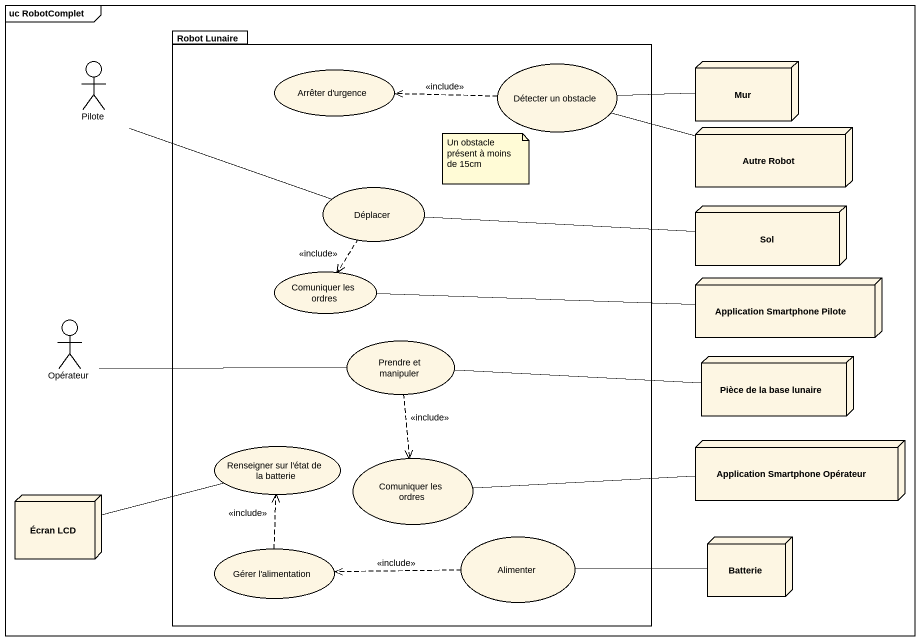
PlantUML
@startuml
mainframe uc RobotComplet
actor Pilote
package "Robot Lunaire" as Robot_Lunaire {
  usecase "Détecter un obstacle" as Détecter_un_obstacle
  usecase "Arrêter d'urgence" as Arrêter_d_urgence
  usecase Déplacer
  usecase "Comuniquer les ordres" as Comuniquer_les_ordres
  usecase "Prendre et manipuler" as Prendre_et_manipuler
  usecase "Renseigner sur l'état de la batterie" as Renseigner_sur_l_état_de_la
  usecase "Comuniquer les ordres" as Comuniquer_les_ordres_2
  usecase "Gérer l'alimentation" as Gérer_l_alimentation
  usecase Alimenter
}
node Mur
node "Autre Robot" as Autre_Robot
node Sol
node "Application Smartphone Pilote" as Application_Smartphone
actor Opérateur
node "Pièce de la base lunaire" as Pièce_de_la_base_lunaire
node "Application Smartphone Opérateur" as Application_Smartphone_2
node "Écran LCD" as Écran_LCD
node Batterie
Pilote -right- Déplacer
Détecter_un_obstacle -right- Mur
Détecter_un_obstacle .left.> Arrêter_d_urgence : <<include>>
Détecter_un_obstacle -right- Autre_Robot
Déplacer -right- Sol
Déplacer ..> Comuniquer_les_ordres : <<include>>
Comuniquer_les_ordres -right- Application_Smartphone
Opérateur -right- Prendre_et_manipuler
Prendre_et_manipuler -right- Pièce_de_la_base_lunaire
Prendre_et_manipuler ..> Comuniquer_les_ordres_2 : <<include>>
Renseigner_sur_l_état_de_la -left- Écran_LCD
Comuniquer_les_ordres_2 -right- Application_Smartphone_2
Gérer_l_alimentation .up.> Renseigner_sur_l_état_de_la : <<include>>
Alimenter .left.> Gérer_l_alimentation : <<include>>
Alimenter -right- Batterie
note as N1
  Un obstacle présent à moins de 15cm
end note
@enduml
